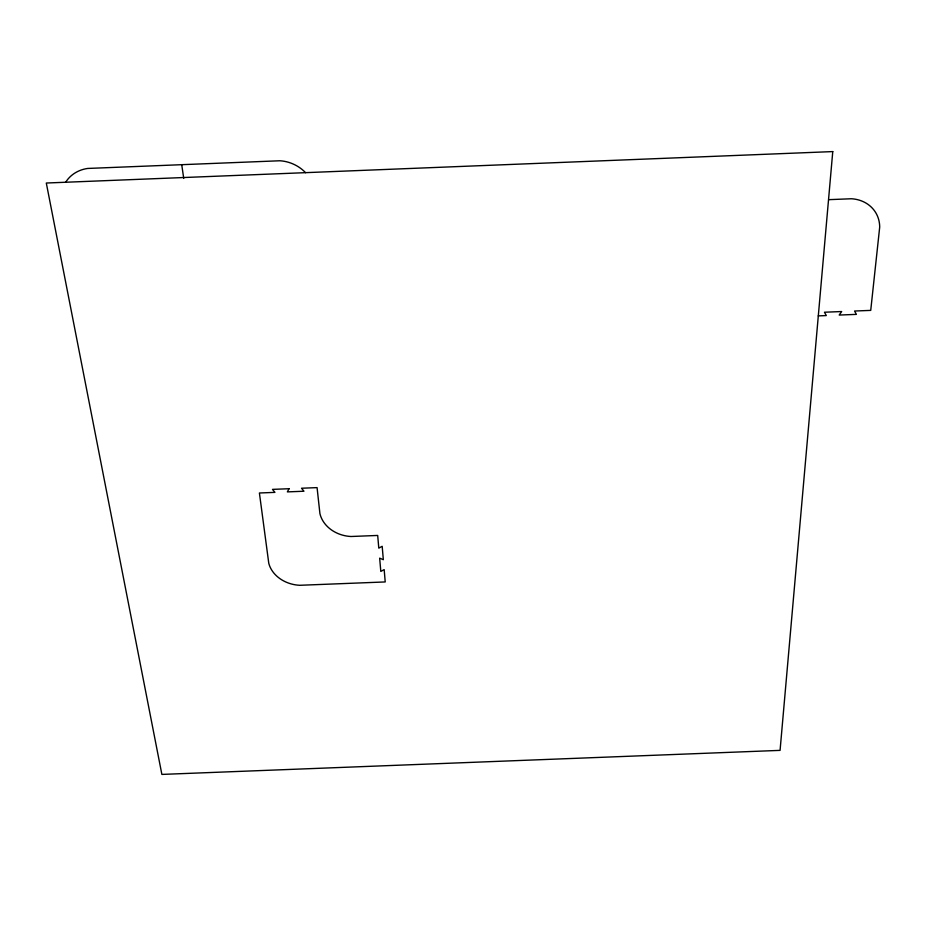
<?xml version="1.0" encoding="UTF-8"?>
<svg xmlns="http://www.w3.org/2000/svg" width="926" height="926" viewBox="0 0 926 926"><rect width="100%" height="100%" fill="white"/><g stroke="black" fill="none" stroke-linecap="round" stroke-linejoin="round"><path stroke-width="1.39" d="M828.666 199.669L851.469 198.754A36.369 31.391 -31.7 0 1 879.7 227.078L870.729 310.384L854.571 311.032L856.4 314.377L839.188 315.06L841.688 311.541L824.453 312.224L826.316 315.569L818.248 315.893M181.727 164.689L183.73 178.405M305.58 172.676A36.322 33.44 25.3 0 0 279.86 160.765L87.634 168.451A37.387 32.456 31.6 0 0 65.665 182.26M832.763 151.586L780.074 750.373L161.876 774.414L46.3 183.024L832.763 151.586M289.074 488.72L287.361 491.891L303.959 491.231L301.506 488.233L317.074 487.62L319.921 513.629A32.526 27.305 5.7 0 0 351.012 536.501L377.692 535.448L378.792 548.134L382.183 546.294L383.329 559.698L379.66 558.146L380.806 571.423L384.174 569.617L385.216 581.945L299.758 585.29A31.982 26.171 7.4 0 1 268.783 563.344L259.407 492.991L274.953 492.377L272.464 489.379L289.074 488.72"/></g></svg>
